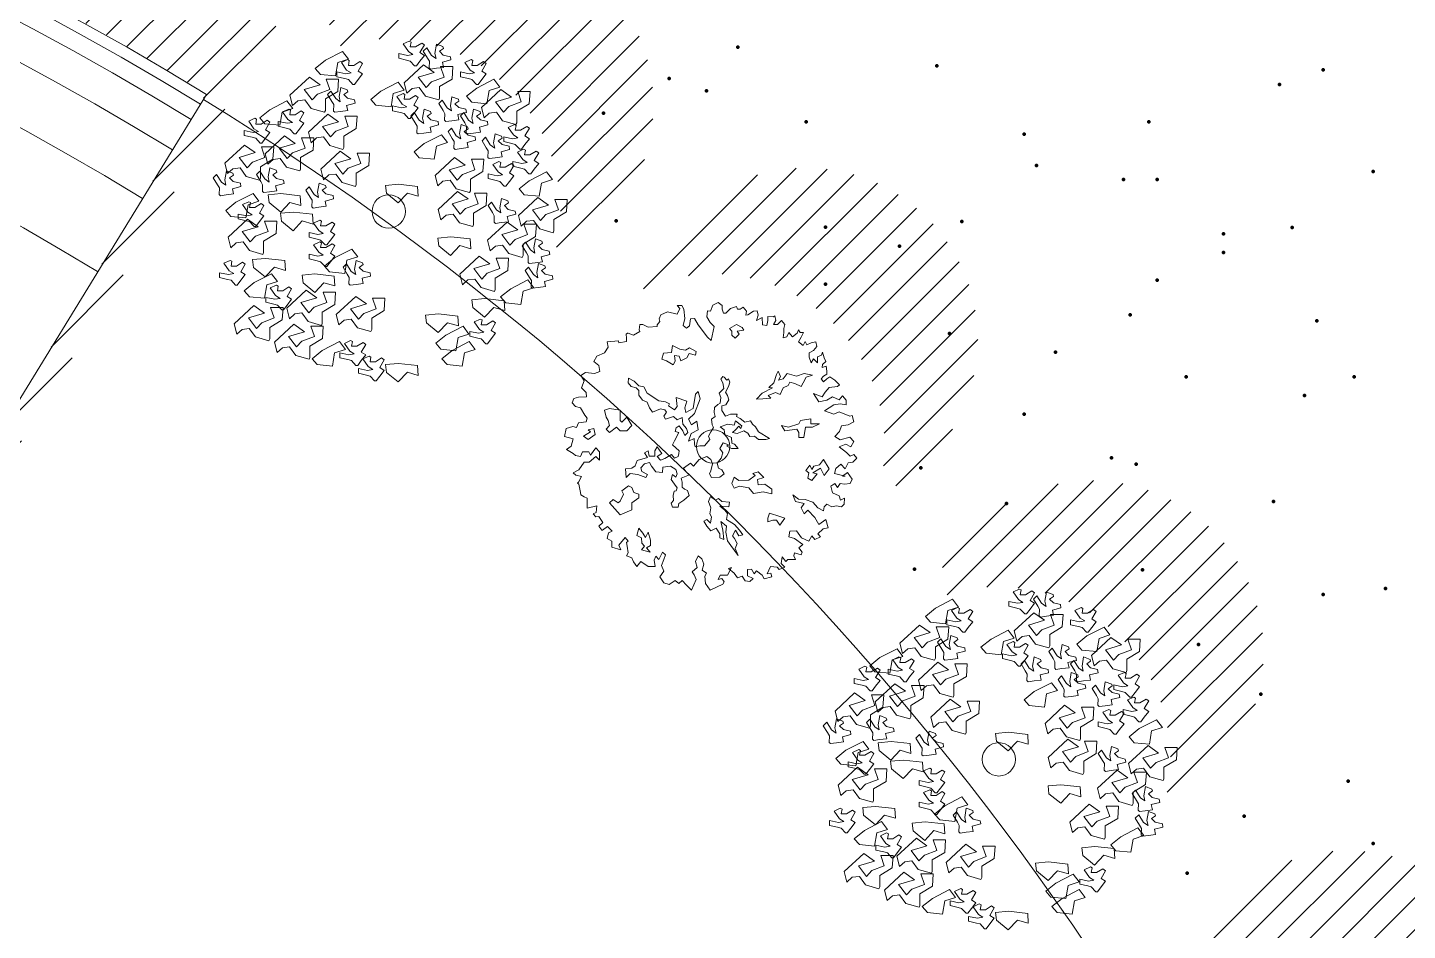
# Model space of a CAD drawing. Header units: millimetres. Extents: x 262 to 370, y -104 to 114.
# Drawn here: x 331.33 to 350.63, y 88.61 to 101.24 of the extents above; entities that cross this region are included whole.
import ezdxf

# ---------------------------------------------------------------- set-up
doc = ezdxf.new("R2010")
doc.units = ezdxf.units.MM
doc.header["$LTSCALE"] = 0.1
doc.layers.get('0').update_dxf_attribs({"lineweight": 9})
for name, color, linetype, lineweight in [('detalles', 2, 'Continuous', 9), ('gruesomarco', 20, 'Continuous', 100), ('letreros y cotas', 6, 'Continuous', 13), ('mobiliario', 3, 'Continuous', 13)]:
    doc.layers.add(name, color=color, linetype=linetype, lineweight=lineweight)

# ---------------------------------------------------------------- blocks, each defined once
blk = doc.blocks.new('BRANCHO2', base_point=(16.83, 36.07))
for p, q in [((16.78256489369278, 36.09718241385954), (16.82440972142156, 36.10115080325709)), ((16.7857268308746, 36.07214155454837), (16.78256489369278, 36.09718241385954)), ((16.82440972142156, 36.10115080325709), (16.8867425573393, 36.09416231735898)), ((16.8867425573393, 36.09416231735898), (16.88865692736133, 36.06243613423904)), ((16.82354466026916, 36.04100382103861), (16.7857268308746, 36.07214155454837)), ((16.85344027342794, 36.07260582294585), (16.82354466026916, 36.04100382103861)), ((16.88865692736133, 36.06243613423904), (16.85344027342794, 36.07260582294585))]:
    blk.add_line(p, q)
blk = doc.blocks.new('BRANCHO1', base_point=(16.66, 36.12))
for p, q in [((16.57301832006208, 36.14979948632452), (16.63628943259033, 36.20833145586446)), ((16.67073213193272, 36.18366151489208), (16.6190050010522, 36.16825125039427)), ((16.63628943259033, 36.20833145586446), (16.67073213193272, 36.18366151489208)), ((16.70239922913031, 36.16825125039427), (16.69085524748258, 36.20218086784121)), ((16.69085524748258, 36.20218086784121), (16.73110147858231, 36.20218086784121)), ((16.73110147858231, 36.20218086784121), (16.72826279457058, 36.16210066237102)), ((16.58166053583114, 36.11593745775695), (16.57301832006208, 36.14979948632452)), ((16.6190050010522, 36.16825125039427), (16.64486856649246, 36.1343892218267)), ((16.64486856649246, 36.1343892218267), (16.66215299803059, 36.15290857477583)), ((16.66215299803059, 36.15290857477583), (16.70239922913031, 36.16825125039427)), ((16.72826279457058, 36.16210066237102), (16.68801656347085, 36.13749831027802)), ((16.59888188550234, 36.13134772225477), (16.58166053583114, 36.11593745775695)), ((16.62190676693086, 36.1343892218267), (16.59888188550234, 36.13134772225477)), ((16.64202988248073, 36.10667778128239), (16.62190676693086, 36.1343892218267)), ((16.68511479759218, 36.09437660523589), (16.64202988248073, 36.10667778128239)), ((16.68801656347085, 36.10052719325913), (16.68511479759218, 36.09437660523589)), ((16.68801656347085, 36.13749831027802), (16.68801656347085, 36.10052719325913))]:
    blk.add_line(p, q)
blk = doc.blocks.new('BRANCHO3', base_point=(16.71, 35.96))
for p, q in [((16.68987688445014, 36.03490605145767), (16.66975376890028, 36.0256463749831)), ((16.66975376890028, 36.0256463749831), (16.68697511857147, 36.0010440228901)), ((16.69561733434054, 36.03179696300635), (16.68987688445014, 36.03490605145767)), ((16.69271556846187, 36.01645428738792), (16.69561733434054, 36.03179696300635)), ((16.71, 36.01645428738792), (16.69271556846187, 36.01645428738792)), ((16.73012311554986, 36.02875546343441), (16.71, 36.01645428738792)), ((16.72431958379254, 35.99793493443878), (16.738702249452, 36.02260487541116)), ((16.738702249452, 36.02260487541116), (16.73012311554986, 36.02875546343441)), ((16.65537110324081, 35.99489343486685), (16.65537110324081, 35.97948317036904)), ((16.68407335269281, 35.98867525796422), (16.65537110324081, 35.99489343486685)), ((16.65537110324081, 35.97948317036904), (16.68123466868107, 35.97333258234578)), ((16.68123466868107, 35.97333258234578), (16.69271556846187, 35.97022349389447)), ((16.70135778423094, 35.99178434641554), (16.68407335269281, 35.98867525796422)), ((16.68697511857147, 36.0010440228901), (16.70135778423094, 35.99178434641554)), ((16.69271556846187, 35.97022349389447), (16.70709823412134, 35.95481322939666)), ((16.71283868401174, 35.95481322939666), (16.72431958379254, 35.97022349389447)), ((16.738702249452, 35.98867525796422), (16.72431958379254, 35.99793493443878)), ((16.72431958379254, 35.97022349389447), (16.738702249452, 35.98867525796422)), ((16.70709823412134, 35.95481322939666), (16.71283868401174, 35.95481322939666))]:
    blk.add_line(p, q)
blk = doc.blocks.new('TREEO')
at = {"yscale": 3.6, "zscale": 3.6}
for name, p, xscale, rotation in [('BRANCHO2', (-0.6262248537390777, 1.752432096724378), 3.599999999999999, 33.69006752598449), ('BRANCHO3', (0.5257751462609169, 1.752432096724353), 3.6, 315.0000000000102), ('BRANCHO2', (1.137775146260923, 1.428432096724366), 3.599999999999999, 33.69006752598449), ('BRANCHO3', (-0.5902248537390848, 1.248432096724351), 3.6, 315.0000000000102), ('BRANCHO2', (0.02177514626092131, 1.392432096724373), 3.599999999999999, 33.69006752598449), ('BRANCHO3', (0.7057751462609195, 1.140432096724372), 3.6, 315.0000000000102), ('BRANCHO2', (-1.274224853739077, 1.176432096724365), 3.599999999999999, 33.69006752598449), ('BRANCHO3', (0.38177514626092, 0.9964320967243496), 3.6, 315.0000000000102), ('BRANCHO3', (0.9577751462609206, 0.9964320967243496), 3.6, 315.0000000000102), ('BRANCHO3', (0.8137751462609109, 0.8164320967243599), 3.6, 315.0000000000102), ('BRANCHO2', (0.5257751462609169, 0.7804320967243672), 3.599999999999999, 33.69006752598449), ('BRANCHO3', (1.209775146260922, 0.7084320967243558), 3.6, 315.0000000000102), ('BRANCHO3', (-1.922224853739082, 0.2764320967243651), 3.6, 315.0000000000102), ('BRANCHO3', (-1.41822485373908, 0.3124320967243324), 3.6, 315.0000000000102), ('BRANCHO2', (1.749775146260916, 0.3484320967243764), 3.599999999999999, 33.69006752598449), ('BRANCHO3', (-0.8422248537390794, 0.1324320967243426), 3.6, 315.0000000000102), ('BRANCHO2', (-1.670224853739081, 0.09643209672437536), 3.599999999999999, 33.69006752598449), ('BRANCHO3', (1.28177514626092, -0.04756790327564714), 3.6, 315.0000000000102), ('BRANCHO3', (1.677775146260918, -0.5155679032756308), 3.6, 315.0000000000102), ('BRANCHO2', (-0.5182248537390799, -0.5515679032756236), 3.599999999999999, 33.69006752598449), ('BRANCHO3', (-0.4102248537390822, -0.7675679032756317), 3.6, 315.0000000000102), ('BRANCHO3', (1.713775146260911, -0.8035679032756502), 3.6, 315.0000000000102), ('BRANCHO2', (-1.454224853739079, -0.8395679032756431), 3.599999999999999, 33.69006752598449), ('BRANCHO2', (1.533775146260921, -0.9115679032756288), 3.599999999999999, 33.69006752598449), ('BRANCHO2', (0.7777751462609179, -1.451567903275624), 3.599999999999999, 33.69006752598449), ('BRANCHO2', (-0.6622248537390769, -1.631567903275639), 3.599999999999999, 33.69006752598449), ('BRANCHO2', (0.8497751462609164, -1.631567903275639), 3.599999999999999, 33.69006752598449)]:
    blk.add_blockref(name, p, dxfattribs=dict(at, xscale=xscale, rotation=rotation))
at = {"xscale": 3.6, "yscale": 3.6, "zscale": 3.6}
for name, p in [('BRANCHO3', (0.3457751462609272, 1.788432096724371)), ('BRANCHO3', (-0.3742248537390767, 1.572432096724363)), ('BRANCHO1', (0.5257751462609169, 1.464432096724359)), ('BRANCHO3', (1.065775146260925, 1.572432096724363)), ('BRANCHO1', (-0.8062248537390801, 1.320432096724362)), ('BRANCHO1', (1.425775146260917, 1.176432096724365)), ('BRANCHO3', (0.2737751462609159, 1.176432096724365)), ('BRANCHO3', (-1.454224853739079, 0.8884320967243713)), ('BRANCHO3', (-1.058224853739081, 0.9964320967243754)), ('BRANCHO1', (-0.5902248537390784, 0.8884320967243713)), ('BRANCHO3', (1.569775146260927, 0.8164320967243599)), ('BRANCHO1', (-1.562224853739077, 0.5284320967243661)), ('BRANCHO1', (-1.09422485373908, 0.6364320967243702)), ('BRANCHO1', (-0.4462248537390751, 0.4564320967243549)), ('BRANCHO1', (0.8857751462609219, 0.3844320967243692)), ('BRANCHO3', (1.389775146260924, 0.3844320967243692)), ('BRANCHO3', (1.677775146260918, 0.5284320967243661)), ('BRANCHO2', (0.1657751462609247, 0.2764320967243651)), ('BRANCHO3', (-1.526224853739078, -0.08356790327564001)), ('BRANCHO2', (-1.202224853739078, 0.168432096724361)), ('BRANCHO1', (0.9217751462609277, -0.01156790327562873)), ('BRANCHO1', (1.85777514626092, -0.08356790327564001)), ('BRANCHO2', (-1.058224853739081, -0.0475679032756216)), ('BRANCHO1', (-1.526224853739078, -0.335567903275641)), ('BRANCHO3', (-0.6982248537390761, -0.2995679032756226)), ('BRANCHO1', (1.497775146260915, -0.3715679032756339)), ('BRANCHO3', (-0.6982248537390761, -0.5515679032756236)), ('BRANCHO2', (0.7777751462609179, -0.335567903275641)), ('BRANCHO2', (-1.382224853739081, -0.587567903275642)), ('BRANCHO1', (1.173775146260916, -0.7675679032756317)), ('BRANCHO3', (-1.742224853739079, -0.7675679032756317)), ('BRANCHO3', (-1.202224853739078, -1.055567903275626)), ('BRANCHO2', (-0.8062248537390801, -0.7675679032756317)), ('BRANCHO1', (-0.8422248537390794, -1.16356790327563)), ('BRANCHO1', (-0.2662248537390789, -1.235567903275641)), ('BRANCHO2', (1.173775146260916, -1.055567903275626)), ('BRANCHO1', (-1.454224853739079, -1.343567903275645)), ('BRANCHO2', (0.633775146260921, -1.235567903275641)), ('BRANCHO1', (-0.9862248537390764, -1.559567903275628)), ('BRANCHO3', (1.173775146260916, -1.451567903275624)), ('BRANCHO3', (-0.3382248537390774, -1.703567903275625)), ('BRANCHO3', (-0.1222248537390756, -1.88356790327564)), ('BRANCHO2', (0.1657751462609247, -1.811567903275629))]:
    blk.add_blockref(name, p, dxfattribs=at)
blk = doc.blocks.new('arbol1')
at = {"color": 0, "linetype": 'ByBlock'}
for points in [[(98.430052415685, 86.90007055756854), (98.53582258097981, 86.82122911186539), (98.58767070122246, 86.7714345145792), (98.63744489665532, 86.79218226344844), (98.68099731765909, 86.74238766616224), (98.6229274229874, 86.68636874421529), (98.55863575388662, 86.67806964466757), (98.5150833328828, 86.59300387430366), (98.4570134382111, 86.65732189579833), (98.38649999468123, 86.59922819896445), (98.36576074658421, 86.52868585280899), (98.5150833328828, 86.49133990484435), (98.47982661111786, 86.49133990484435), (98.55034005464779, 86.54320927701747), (98.61463172374857, 86.44984440710584), (98.58767070122246, 86.38552638561117), (98.5088615584537, 86.37722728606349), (98.44456988935292, 86.38552638561117), (98.40723924277825, 86.33365701343808), (98.37198252101331, 86.38552638561117), (98.31391262634162, 86.34818043764653), (98.33672579924837, 86.25689034262186), (98.430052415685, 86.21332006999643), (98.45079166378201, 86.15522637316252), (98.5088615584537, 86.18427322157947), (98.50056585921493, 86.09920745121556), (98.46530913744994, 86.06186150325092), (98.39272176911032, 86.0763849274594), (98.32843010000954, 86.06186150325092), (98.25791665647961, 86.09920745121556), (98.22265993471467, 86.06186150325092), (98.21436423547584, 86.00584258130397), (98.13555509270714, 86.04733807904245), (98.06504164917726, 86.1261795247456), (97.95719755907265, 86.16352547271023), (97.86387094263603, 86.16974979737103), (97.78506179986732, 86.2278434942049), (97.82031852163226, 86.13447862429328), (97.94268008540473, 86.10543177587635), (97.89912766440096, 86.04733807904245), (97.94268008540473, 85.96227230867854), (97.99245428083759, 86.01206690596473), (98.09200267170337, 85.91247771139234), (98.15007256637506, 85.81288851681995), (98.24339918281169, 85.88343086297539), (98.27865590457668, 85.76931824419455), (98.20814246104675, 85.75479481998605), (98.13555509270714, 85.68217769894369), (98.17081181447207, 85.64068220120521), (98.09200267170337, 85.60333625324054), (98.05052417550928, 85.65520562541366), (98.00697175450557, 85.5825885043713), (97.9074233636398, 85.62615877699673), (97.83483599530018, 85.72574797156909), (97.7415093788635, 85.71952364690833), (97.72699190519563, 85.64068220120521), (97.80580104796434, 85.61785967744902), (97.92194083730772, 85.53279390708511), (97.87009271706512, 85.48922363445968), (97.91364513806889, 85.424905612965), (97.89912766440096, 85.38963443988729), (97.80580104796434, 85.41868128830424), (97.79957927353519, 85.37511101567884), (97.82031852163226, 85.32531641839262), (97.77054432619934, 85.32531641839262), (97.71247443152765, 85.32531641839262), (97.68551340900154, 85.29626956997566), (97.63573921356863, 85.36058759147036), (97.62122173990076, 85.26722272155874), (97.67099593533362, 85.21742812427254), (97.59218679256492, 85.18215695119483), (97.56315184522907, 85.21742812427254), (97.46982522879239, 85.22572722382023), (97.42627280778862, 85.12406325436092), (97.47812092803122, 85.13236235390863), (97.4905644768894, 85.08049298173552), (97.38479431159453, 85.05352090820548), (97.35575936425874, 85.10331550549168), (97.27695022148998, 85.16763352698635), (97.24169349972505, 85.12406325436092), (97.20436285315043, 85.18838127585559), (97.14836688328842, 85.18215695119483), (97.14836688328842, 85.095016405944), (97.22717602605712, 85.05974523286625), (97.18362360505336, 85.01617496024085), (97.11933193595257, 85.02447405978853), (97.0757795149488, 85.0887920812832), (97.01148784584802, 85.06804433241396), (96.9617136504151, 85.13236235390863), (96.8829045076464, 85.1966803754033), (96.92645692865017, 85.21120379961178), (96.86838703397848, 85.10331550549168), (96.7688386431127, 85.10331550549168), (96.73980369577686, 85.0452218086578), (96.78957789120977, 85.05974523286625), (96.82483461297471, 85.00995063558008), (96.80409536487764, 84.98090378716313), (96.62573783124321, 84.89583801679919), (96.56144616214237, 84.98920288671081), (96.5531504629036, 85.0887920812832), (96.57596363581035, 85.13236235390863), (96.51789374113866, 85.17385785164711), (96.53863298923568, 85.26099839689795), (96.51167196670951, 85.33154074305341), (96.45982384646697, 85.37511101567884), (96.42456712470198, 85.29626956997566), (96.445306372799, 85.21120379961178), (96.37479292926912, 85.15311010277787), (96.40382787660496, 85.10953983015247), (96.43286282394081, 85.0452218086578), (96.36649723003029, 84.89583801679919), (96.29598378650041, 84.96638036295465), (96.23791389182873, 85.0306983844493), (96.18813969639581, 84.98920288671081), (96.13836550096295, 85.0306983844493), (96.05333458376509, 84.97467946250234), (95.98074721542548, 84.99542721137158), (95.92267732075379, 85.08049298173552), (95.98074721542548, 85.15933442743864), (95.94549049366054, 85.23817587314178), (95.98074721542548, 85.32531641839262), (96.0014864635225, 85.38963443988729), (95.96000796732847, 85.424905612965), (95.9102337718956, 85.32531641839262), (95.86668135089184, 85.36888669101805), (95.84386817798509, 85.31701731884493), (95.85838565165301, 85.22572722382023), (95.75883726078723, 85.22572722382023), (95.65928886992151, 85.29626956997566), (95.60121897524982, 85.22572722382023), (95.55766655424605, 85.2900452453149), (95.53070553171989, 85.34606416726189), (95.45811816338028, 85.37511101567884), (95.47885741147729, 85.41868128830424), (95.4664138626191, 85.51204615821587), (95.45811816338028, 85.56184075550206), (95.47885741147729, 85.5825885043713), (95.43737891528326, 85.6323831016575), (95.35027407327573, 85.5244948075374), (95.37930902061157, 85.46017678604272), (95.25072568241, 85.49752273400739), (95.25072568241, 85.5825885043713), (95.18643401330917, 85.61785967744902), (95.20717326140618, 85.69670112315217), (95.25694745683904, 85.71952364690833), (95.19265578773826, 85.783841668403), (95.12214234420838, 85.7340470711168), (95.11384664496956, 85.7340470711168), (95.07236814877547, 85.79006599306379), (95.12836411863748, 85.83986059034999), (95.07236814877547, 85.92700113560082), (95.02881572777176, 85.9187020360531), (94.99355900600676, 85.96227230867854), (95.0350375022008, 85.98302005754778), (95.04333320143962, 86.0763849274594), (94.90645416399923, 86.04111375438168), (94.90645416399923, 86.11165610053712), (94.90645416399923, 86.18427322157947), (94.8649756678052, 86.19879664578798), (94.82142324680137, 86.2278434942049), (94.8131275475626, 86.26311466728262), (94.79238829946553, 86.37722728606349), (94.77164905136851, 86.39175071027196), (94.78616652503644, 86.40627413448044), (94.82764502123052, 86.48511558018359), (94.74883587846182, 86.50586332905283), (94.71357915669682, 86.53491017746978), (94.79238829946553, 86.57848045009519), (94.8649756678052, 86.68636874421529), (94.93548911133507, 86.68636874421529), (95.02881572777176, 86.76521018991843), (95.07858992320462, 86.71334081774529), (95.07858992320462, 86.82952821141308), (95.02881572777176, 86.88554713336006), (94.95622835943209, 86.78595793878767), (94.92926733690598, 86.82952821141308), (94.84216249489845, 86.82952821141308), (94.8131275475626, 86.76521018991843), (94.74261410403267, 86.77765883923996), (94.71357915669682, 86.80670568765692), (94.6202525402602, 86.86479938449082), (94.68454420936098, 86.90836965711622), (94.71357915669682, 87.01418317634938), (94.59121759292435, 87.04323002476633), (94.6140307658311, 87.1573426435472), (94.70735738226773, 87.18638949196415), (94.75713157770059, 87.17186606775567), (94.78616652503644, 87.23618408925034), (94.8919366903313, 87.25070751345882), (94.90645416399923, 87.30050211074501), (94.87741921666338, 87.34407238337042), (94.8131275475626, 87.4436615779428), (94.74261410403267, 87.466484101699), (94.6990616830289, 87.51627869898519), (94.72187485593565, 87.57437239581907), (94.78616652503644, 87.59512014468834), (94.90023238957014, 87.6013444693491), (94.8919366903313, 87.65943816618301), (94.82764502123052, 87.72375618767768), (94.8649756678052, 87.82334538225007), (94.82142324680137, 87.89596250329242), (94.88571491590221, 87.93953277591783), (95.00807647967468, 87.92500935170938), (95.08688562244345, 87.95198142523941), (95.07236814877547, 88.03912197049021), (94.99978078043591, 88.0951408924372), (95.04333320143962, 88.16775801347956), (95.15117729154423, 88.21755261076578), (95.20095148697709, 88.2963940564689), (95.18643401330917, 88.36901117751125), (95.34405229884658, 88.38353460171973), (95.35027407327573, 88.3544877533028), (95.45811816338028, 88.37523550217205), (95.45811816338028, 88.41880577479748), (95.45189638895118, 88.47482469674443), (95.4726356370482, 88.48934812095291), (95.47885741147729, 88.48934812095291), (95.55766655424605, 88.46237604742288), (95.64477139625359, 88.51217064470907), (95.63647569701476, 88.5391427182391), (95.64477139625359, 88.61175983928146), (95.68832381725736, 88.61175983928146), (95.75883726078723, 88.57648866620374), (95.88742059898885, 88.58271299086451), (95.88742059898885, 88.6055355146207), (95.92267732075379, 88.65533011190689), (95.9164555463247, 88.69060128498461), (95.93719479442171, 88.74869498181852), (96.03052141085834, 88.790190479557), (96.16740044829879, 88.75491930647928), (96.20265717006373, 88.8337607521824), (96.16740044829879, 88.87733102480783), (96.23169211739958, 88.87733102480783), (96.26072706473542, 88.82753642752164), (96.27524453840334, 88.69682560964537), (96.25243136549659, 88.59723641507298), (96.29598378650041, 88.56196524199527), (96.33953620750412, 88.59101209041222), (96.3540536811721, 88.69060128498461), (96.41004965103406, 88.69682560964537), (96.45982384646697, 88.6055355146207), (96.59048110947822, 88.43332919900593), (96.64025530491108, 88.38975892638052), (96.68173380110517, 88.58271299086451), (96.62573783124321, 88.64080668769842), (96.58218541023939, 88.71964813340156), (96.59048110947822, 88.80471390376547), (96.63195960567231, 88.79848957910468)], [(96.63195960567231, 88.79848957910468), (96.66721632743725, 88.88355534946862), (96.73980369577686, 88.91882652254634), (96.79787359044855, 88.87733102480783), (96.79787359044855, 88.82753642752164), (96.81239106411647, 88.76944273068776), (96.84764778588146, 88.76944273068776), (96.91193945498225, 88.8337607521824), (96.99697037218004, 88.86280760059935), (97.01148784584802, 88.82753642752164), (97.04674456761296, 88.82753642752164), (97.09029698861673, 88.85450850105167), (97.1338494096205, 88.79848957910468), (97.12555371038167, 88.7403958822708), (97.15458865771751, 88.74869498181852), (97.23339780048622, 88.79848957910468), (97.28317199591913, 88.80471390376547), (97.297689469587, 88.7403958822708), (97.27695022148998, 88.66985353611534), (97.35575936425874, 88.71134903385385), (97.36198113868784, 88.6055355146207), (97.42005103335953, 88.59723641507298), (97.43456850702745, 88.66985353611534), (97.43456850702745, 88.72587245806233), (97.51337764979615, 88.71964813340156), (97.53411689789323, 88.73417155761001), (97.54863437156109, 88.66985353611534), (97.51337764979615, 88.61175983928146), (97.56937361965817, 88.61175983928146), (97.62744351432985, 88.66985353611534), (97.67099593533362, 88.61175983928146), (97.6564784616657, 88.55366614244758), (97.6564784616657, 88.4976472205006), (97.64818276242687, 88.42503009945824), (97.70003088266947, 88.43955352366669), (97.72699190519563, 88.4976472205006), (97.77884002543817, 88.43955352366669), (97.84313169453901, 88.48934812095291), (97.86387094263603, 88.5391427182391), (97.88461019073304, 88.4976472205006), (97.9343843861659, 88.4976472205006), (97.89912766440096, 88.43332919900593), (97.86387094263603, 88.36901117751125), (97.92816261173681, 88.31714180533814), (97.95719755907265, 88.37523550217205), (97.97793680716967, 88.32544090488585), (98.04222847627045, 88.3544877533028), (98.10652014537129, 88.36901117751125), (98.12103761903921, 88.30469315601658), (98.0712634236063, 88.2465994591827), (98.01319352893461, 88.21755261076578), (98.01319352893461, 88.15323458927111), (98.04222847627045, 88.07439314356796), (98.0712634236063, 88.13248684040184), (98.12933331827799, 88.07439314356796), (98.12933331827799, 88.16153368881879), (98.18532928814, 88.18228143768803), (98.19984676180792, 88.22585171031346), (98.22265993471467, 88.14701026461032), (98.24339918281169, 88.0951408924372), (98.19984676180792, 88.05364539469872), (98.19362498737883, 88.01007512207329), (98.24962095724084, 88.03082287094253), (98.25791665647961, 87.9602805247871), (98.25791665647961, 87.91671025216166), (98.21436423547584, 87.88766340374471), (98.1791075137109, 87.852392230667), (98.21436423547584, 87.80882195804159), (98.25791665647961, 87.852392230667), (98.30146907748338, 87.88143907908395), (98.37198252101331, 87.83164448179775), (98.43627419011409, 87.76732646030308), (98.40723924277825, 87.74450393654689), (98.29317337824455, 87.72998051233844), (98.23510348357286, 87.66566249084377), (98.19362498737883, 87.6013444693491), (98.0712634236063, 87.64491474197453), (98.15007256637506, 87.53080212319367), (98.25791665647961, 87.5515498720629), (98.33672579924837, 87.6013444693491), (98.430052415685, 87.55984897161062), (98.47982661111786, 87.61586789355758), (98.52960080655077, 87.5515498720629), (98.52960080655077, 87.48723185056824), (98.44456988935292, 87.50175527477671), (98.35746504734539, 87.48723185056824), (98.22888170914376, 87.40216608020432), (98.35746504734539, 87.35859580757892), (98.430052415685, 87.38764265599585), (98.57937500198364, 87.32954895916197), (98.61463172374857, 87.33784805870965), (98.63744489665532, 87.25070751345882), (98.55863575388662, 87.20921201572031), (98.46530913744994, 87.19468859151186), (98.43627419011409, 87.11584714580869), (98.37198252101331, 87.04323002476633), (98.44456988935292, 86.99965975214093), (98.57937500198364, 87.03700570010557), (98.63744489665532, 86.9726876786109), (98.5938924756515, 86.90007055756854), (98.52337903212162, 86.93534173064626), (98.430052415685, 86.90007055756854)]]:
    blk.add_lwpolyline(points, dxfattribs=at)
for points in [[(96.9978682352567, 88.61274682132492), (96.89794063303106, 88.55544776785874), (96.93328088259864, 88.52009303274133), (96.93328088259864, 88.46279397927515), (96.97593290793884, 88.4189053425776), (97.03320848482429, 88.47620439604381), (97.00518001102932, 88.52009303274133), (97.09779583748235, 88.53350344951), (97.07707913945995, 88.57007731342458)], [(96.28131420954105, 88.25432295496199), (96.20332193463321, 88.26895250052783), (96.10339433240756, 88.31893678121108), (96.08877078086232, 88.21896821984456), (95.97421962709143, 88.21165344706162), (95.95228429977362, 88.12509530246376), (96.01687165243163, 88.10437011291219), (96.10948747888472, 88.04707105944601), (96.13873458197514, 88.09705534012926), (96.13142280620252, 88.17629871194418), (96.19601015886059, 88.16898393916128), (96.2179454861784, 88.10437011291219), (96.30324953685886, 88.14703962081254), (96.33249663994928, 88.20433867427872), (96.42511246640231, 88.18239435592994), (96.43242424217493, 88.23359776541037), (96.3385897864265, 88.28358204609367)], [(96.48238804328776, 86.91571953568814), (96.54697539594582, 86.91571953568814), (96.62496767085361, 87.00105855148882), (96.60425097283127, 87.05104283217207), (96.63959122239885, 87.10834188563828), (96.6761501012619, 87.17295571188737), (96.65421477394409, 87.2083104470048), (96.64690299817147, 87.28755381881973), (96.6968667992843, 87.3229085539372), (96.68224324773905, 87.38020760740338), (96.68955502351167, 87.4521362064354), (96.73342567814734, 87.49480571433574), (96.76876592771498, 87.50943525990158), (96.77607770348754, 87.5886786317165), (96.75414237616974, 87.65329245796562), (96.81872972882775, 87.7179062842147), (96.80410617728256, 87.79593052723251), (96.77607770348754, 87.84591480791576), (96.80410617728256, 87.88248867183034), (96.82604150460037, 87.87517389904744), (96.86138175416801, 87.8325043911471), (96.88331708148581, 87.8532295806987), (96.90525240880368, 87.80324530001542), (96.88331708148581, 87.74594624654924), (96.84066505614561, 87.66670287473428), (96.86869352994063, 87.61671859405104), (96.89062885725843, 87.55941954058486), (96.84797683191823, 87.48871007034998), (96.79070125503279, 87.47408052478414), (96.79070125503279, 87.40946669853503), (96.84066505614561, 87.3302233267201), (96.91256418457624, 87.35948241785178), (97.00518001102932, 87.35948241785178), (96.9978682352567, 87.3229085539372), (97.04783203636953, 87.29486859160266), (97.11241938902754, 87.24488431091939), (97.19163029323084, 87.26560950047099), (97.21965876702586, 87.21562521978774), (97.26231079236607, 87.1802704846703), (97.30618144700168, 87.10834188563828), (97.4560728503402, 87.01568809705466), (97.40610904922733, 87.00105855148882), (97.30618144700168, 87.00105855148882), (97.24890587011623, 87.05104283217207), (97.18431851745822, 87.0437280593892), (97.1550714143678, 87.09371234007244), (97.09779583748235, 87.12297143120412), (97.00518001102932, 87.08761669608668), (96.94059265837126, 87.10102711285538), (96.98324468371146, 87.13760097676993), (97.02711533834713, 87.18758525745321), (97.05514381214215, 87.15832616632156), (97.06976736368733, 87.19490003023614), (96.98324468371146, 87.26560950047099), (96.96252798568906, 87.20221480301905), (96.87600530571319, 87.21562521978774), (96.76876592771498, 87.1802704846703), (96.82604150460037, 87.13760097676993), (96.83335328037299, 87.07298715052085), (96.92596910682607, 87.0303176426205), (96.93328088259864, 86.95107427080555), (96.96983976146169, 86.93644472523971), (97.01980356257451, 86.87914567177353), (96.92596910682607, 86.87914567177353), (96.86138175416801, 86.9084047629052), (96.88331708148581, 86.9291299524568), (96.81141795305518, 86.95838904358848), (96.76145415194236, 86.87914567177353), (96.80410617728256, 86.81453184552441), (96.78338947926017, 86.74260324649242), (96.72611390237472, 86.67189377625755), (96.74683060039712, 86.59996517722553), (96.79070125503279, 86.57802085887676), (96.82604150460037, 86.52072180541057), (96.76145415194236, 86.47805229751023), (96.64690299817147, 86.47073752472733), (96.61887452437645, 86.52072180541057), (96.63959122239885, 86.56461044210809), (96.66152654971665, 86.66457900347461), (96.63959122239885, 86.72187805694082), (96.5823156455134, 86.76454756484117), (96.47507626751519, 86.72187805694082), (96.44704779372017, 86.69261896580915), (96.39586536331188, 86.62800513956006), (96.35321333797168, 86.67189377625755), (96.25328573574603, 86.59996517722553), (96.28862598531362, 86.55729566932519), (96.3385897864265, 86.50731138864191), (96.2240386326556, 86.46342275194439), (96.23866218420079, 86.40612369847821), (96.23866218420079, 86.33541422824334), (96.26790928729122, 86.30615513711169), (96.31056131263148, 86.29152559154585), (96.33249663994928, 86.22081612131097), (96.26059751151865, 86.15620229506186), (96.18869838308797, 86.10621801437861), (96.1813866073154, 86.05501460489819), (96.10339433240756, 86.05501460489819), (96.0814590050897, 86.11231365836437), (96.11679925465728, 86.14888752227895), (96.10948747888472, 86.22081612131097), (96.12411103042996, 86.27811517477716), (96.15335813352038, 86.28421081876292), (96.16676305577016, 86.32809945546043), (96.13142280620252, 86.37808373614371), (96.0814590050897, 86.44269756239282), (96.10339433240756, 86.51340703262767), (96.14604635774776, 86.47805229751023), (96.16676305577016, 86.52072180541057), (96.14604635774776, 86.58533563165969), (96.07414722931708, 86.62800513956006), (95.96690785131887, 86.61459472279137), (95.95959607554619, 86.54266612375935), (95.86698024909322, 86.54998089654225), (95.80970467220777, 86.62800513956006), (95.78045756911729, 86.67920854904048), (95.70855844068666, 86.66457900347461), (95.65859463957383, 86.60727995000843), (95.67321819111908, 86.55729566932519), (95.75242909532233, 86.51340703262767), (95.73049376800452, 86.47073752472733), (95.61594261423363, 86.51340703262767), (95.5087032362353, 86.52803657819351), (95.45142765934992, 86.47073752472733), (95.4441158835773, 86.59265040444262), (95.53063856355317, 86.59996517722553), (95.58060236466599, 86.63531991234296), (95.60863083846101, 86.70724851137498), (95.75242909532233, 86.74991801927533), (95.70855844068666, 86.81453184552441), (95.75974087109489, 86.84379093665609), (95.77314579334472, 86.77186233762407), (95.85235669754798, 86.77186233762407), (95.85235669754798, 86.84379093665609), (95.88769694711561, 86.90108999012227), (95.95228429977362, 86.80721707274154), (95.88769694711561, 86.76454756484117), (95.93156760175123, 86.71456328415789), (95.99493632511383, 86.73650760250666), (96.08877078086232, 86.79380665597284), (96.13142280620252, 86.74260324649242), (96.1813866073154, 86.76454756484117), (96.18869838308797, 86.80721707274154), (96.19601015886059, 86.84379093665609), (96.10339433240756, 86.9291299524568), (96.13142280620252, 86.98642900592299), (96.18869838308797, 87.10102711285538), (96.13873458197514, 87.11565665842119), (96.15335813352038, 87.16564093910446), (96.19601015886059, 87.19490003023614), (96.24597395997341, 87.12297143120412), (96.27522106306384, 87.058357604955), (96.3178730884041, 87.10102711285538), (96.29593776108624, 87.15832616632156), (96.24597395997341, 87.21562521978774), (96.23866218420079, 87.3094981371685), (96.16676305577016, 87.28023904603685), (96.11679925465728, 87.3229085539372), (96.00224810088645, 87.28755381881973), (95.98153140286405, 87.3302233267201), (96.01687165243163, 87.38752238018628), (95.99493632511383, 87.41678147131796), (95.93156760175123, 87.4314110168838), (95.82310959445749, 87.38752238018628), (95.78045756911729, 87.44482143365246), (95.7451173195497, 87.52406480546739), (95.68052996689164, 87.55210476780192), (95.63056616577882, 87.62403336683394), (95.63056616577882, 87.68864719308306), (95.59400728691577, 87.7240019282005), (95.52332678778055, 87.74594624654924), (95.47945613314494, 87.79593052723251), (95.4867679089175, 87.8605443534816), (95.56597881312075, 87.81787484558126), (95.63056616577882, 87.75326101933217), (95.7024652942095, 87.7386314737663), (95.7451173195497, 87.65329245796562), (95.90963227443342, 87.54600912381616), (96.00224810088645, 87.53137957825032), (96.05952367777189, 87.50212048711865), (96.04611875552212, 87.47408052478414), (96.13142280620252, 87.41678147131796), (96.16676305577016, 87.46676575200121), (96.15335813352038, 87.5886786317165), (96.30324953685886, 87.53869435103326), (96.27522106306384, 87.44482143365246), (96.28862598531362, 87.38020760740338), (96.38977221683473, 87.43750666086956), (96.42511246640231, 87.63866291239978), (96.46045271596995, 87.67401764751722), (96.48969981906038, 87.5740490861507), (96.41048891485713, 87.36679719063468), (96.32518486417666, 87.28755381881973), (96.36783688951687, 87.2083104470048), (96.43973601794755, 87.25951385648523), (96.46045271596995, 87.13760097676993), (96.3605251137443, 87.08761669608668), (96.32518486417666, 86.97911423314008), (96.4031771390845, 87.01568809705466), (96.41048891485713, 86.94375949802264), (96.41780069062975, 86.90108999012227)], [(97.8350665612204, 87.88980344461328), (97.70711048519979, 87.92515817973072), (97.64983490831435, 87.8532295806987), (97.58524755565628, 87.8325043911471), (97.6132760294513, 87.88248867183034), (97.57793577988366, 87.96051291484815), (97.55600045256585, 87.91052863416488), (97.52066020299822, 87.79593052723251), (97.44876107456759, 87.7313167009834), (97.49872487568041, 87.7240019282005), (97.35614524811456, 87.65329245796562), (97.27693434391125, 87.56673431336776), (97.36345702388712, 87.5740490861507), (97.47800817765801, 87.5813638589336), (97.44144929879496, 87.61671859405104), (97.54259553031602, 87.66060723074852), (97.60596425367868, 87.63134813961688), (97.64983490831435, 87.7240019282005), (97.72051540744951, 87.76057579211505), (97.74245073476737, 87.80324530001542), (97.814349863198, 87.78861575444958), (97.89965391387847, 87.74594624654924), (97.9289010169689, 87.79593052723251), (97.9715530423091, 87.87517389904744), (98.05807572228503, 87.90321386138194), (97.94352456851414, 87.92515817973072)], [(95.46273576788451, 87.12463523091591), (95.5346913611732, 87.19795075252483), (95.46273576788451, 87.31742789885044), (95.39078017459582, 87.24547007208614), (95.36770007863527, 87.26990857928911), (95.36770007863527, 87.41382423281772), (95.22243123935436, 87.43690504517608), (95.15047564606567, 87.41382423281772), (95.17491339472974, 87.31742789885044), (95.19935114339387, 87.26990857928911), (95.22243123935436, 87.19795075252483), (95.17491339472974, 87.14907373811889), (95.22243123935436, 87.10155441855755), (95.31882458130713, 87.17351224532186), (95.36770007863527, 87.12463523091591)], [(98.03412998842725, 87.22103156488316), (98.03412998842725, 87.29298939164747), (97.89021880184987, 87.26990857928911), (97.8657810531858, 87.22103156488316), (97.72186986660842, 87.17351224532186), (97.62547652465565, 87.19795075252483), (97.6743520219838, 87.12463523091591), (97.84134330452167, 87.14907373811889), (97.8657810531858, 87.10155441855755), (97.8657810531858, 87.02959659179325), (97.93773664647443, 87.02959659179325), (97.96217439513856, 87.17351224532186), (98.05856773709132, 87.17351224532186), (98.15496107904409, 87.22103156488316)], [(94.85673656317772, 87.05104283217207), (94.95666416540337, 87.10834188563828), (94.92132391583573, 87.13760097676993), (95.00053482003904, 87.15832616632156), (95.02125151806143, 87.07298715052085), (94.92132391583573, 87.00105855148882)], [(98.15800332451067, 86.6499494579088), (98.07879242030737, 86.62800513956006), (98.05076394651235, 86.58533563165969), (98.02151684342192, 86.64263468512587), (97.96424126653653, 86.57070608609388), (98.00689329187674, 86.53535135097641), (97.9934883696269, 86.46342275194439), (98.05076394651235, 86.42806801682696), (98.12266307494303, 86.52072180541057), (98.06538749805759, 86.53535135097641), (98.17262687605586, 86.59996517722553), (98.22259067716868, 86.499996615859), (98.29448980559937, 86.59265040444262), (98.21527890139612, 86.72187805694082)], [(96.96252798568906, 86.47805229751023), (97.02711533834713, 86.42806801682696), (97.16969496591298, 86.43538278960989), (97.25621764588885, 86.499996615859), (97.22697054279843, 86.52803657819351), (97.29886967122911, 86.54998089654225), (97.37686194613696, 86.47073752472733), (97.29155789545649, 86.44269756239282), (97.29886967122911, 86.37076896336077), (97.39148549768214, 86.37808373614371), (97.49141309990779, 86.30615513711169), (97.49141309990779, 86.24154131086257), (97.37076879965974, 86.27080040199425), (97.23428231857105, 86.2488560836455), (97.16969496591298, 86.32809945546043), (97.0405202605969, 86.34882464501203), (96.96252798568906, 86.32078468267753), (96.93328088259864, 86.38539850892661)], [(95.5346913611732, 86.33174144166404), (95.48717351654858, 86.35617994886701), (95.39078017459582, 86.2842221221027), (95.41521792325989, 86.23670280254137), (95.36770007863527, 86.1403064685741), (95.3432623299712, 86.11586796137112), (95.2713067366825, 86.16474497577707), (95.22243123935436, 86.11586796137112), (95.36770007863527, 85.94751380063957), (95.5346913611732, 86.01947162740387), (95.5346913611732, 86.11586796137112), (95.63108470312596, 86.18782578813543), (95.63108470312596, 86.23670280254137), (95.55912910983727, 86.25978361489973)], [(97.01980356257451, 85.3820555088698), (96.97593290793884, 85.47592842625056), (97.00518001102932, 85.54663789648544), (96.96983976146169, 85.61856649551746), (96.94059265837126, 85.6539212306349), (96.98324468371146, 85.73316460244985), (97.02711533834713, 85.6539212306349), (97.08439091523258, 85.66855077620073), (97.0405202605969, 85.73316460244985), (96.96983976146169, 85.81240797426477), (96.8552886076908, 85.88311744449965), (96.86869352994063, 85.9696755890975), (96.83335328037299, 86.01234509699785), (96.76145415194236, 86.06964415046403), (96.89062885725843, 86.0623293776811), (96.89794063303106, 86.12694320393021), (96.79070125503279, 86.13425797671312), (96.74683060039712, 86.17692748461349), (96.70417857505691, 86.15620229506186), (96.63227944662628, 86.20618657574516), (96.60425097283127, 86.13425797671312), (96.63959122239885, 86.04891896091243), (96.62496767085361, 85.96236081631457), (96.64690299817147, 85.9196913084142), (96.63227944662628, 85.83313316381637), (96.5823156455134, 85.88311744449965), (96.5396636201732, 85.86239225494802), (96.5823156455134, 85.79046365591603), (96.63959122239885, 85.72584982966691), (96.71149035082954, 85.7624236935815), (96.76145415194236, 85.68318032176654), (96.76145415194236, 85.62588126830036), (96.81872972882775, 85.60393694995162), (96.80410617728256, 85.73316460244985), (96.77607770348754, 85.85507748216511), (96.8552886076908, 85.79046365591603), (96.84797683191823, 85.70512464011532), (96.86869352994063, 85.58321176040002), (96.91865733105345, 85.51859793415093)], [(97.6743520219838, 85.89999448107824), (97.60103877599158, 85.92443298828121), (97.4571275894142, 85.97195230784254), (97.4340474934537, 85.89999448107824), (97.4340474934537, 85.85111746667229), (97.50600308674234, 85.87555597387527), (97.55352093136696, 85.87555597387527), (97.60103877599158, 85.80359814711096)], [(95.6659064153464, 85.46129888068475), (95.70855844068666, 85.511283161368), (95.67321819111908, 85.55395266926837), (95.6659064153464, 85.62588126830036), (95.60131906268839, 85.6612360034178), (95.63056616577882, 85.7624236935815), (95.68784174266426, 85.69049509454948), (95.72318199223184, 85.6331960410833), (95.75974087109489, 85.70512464011532), (95.79508112066253, 85.59662217716871), (95.79508112066253, 85.51859793415093), (95.73780554377709, 85.48933884301925), (95.78776934488991, 85.42472501677014)]]:
    blk.add_lwpolyline(points, close=True, dxfattribs=at)
blk = doc.blocks.new('sombras')
at = {"layer": 'letreros y cotas'}
h = blk.add_hatch(dxfattribs=at)
h.set_pattern_fill('ANSI31', color=256, scale=0.1, style=0)
h.set_pattern_definition([(45, (19.06233449662977, 4.353450338928951), (-0.2245064030267288, 0.2245064030267289), [])])
edge = h.paths.add_edge_path()
edge.add_arc((561.8031991810423, 160.2362083958853), 2.401428548737798, 294.4996074296767, 523.0853259866143)
edge.add_arc((560.5014998098437, 158.7496835911222), 2.401428548737798, -16.91467401338582, 114.4996074296767, ccw=False)
edge = h.paths.add_edge_path()
edge.add_arc((570.2882367456297, 160.5795384148594), 2.401428548737798, 294.4996074296767, 523.0853259866143)
edge.add_arc((568.9865373744311, 159.0930136100963), 2.401428548737798, -16.91467401338582, 114.4996074296767, ccw=False)
edge = h.paths.add_edge_path()
edge.add_arc((545.9974259155633, 160.2362083958853), 2.401428548737798, 294.4996074296767, 523.0853259866143)
edge.add_arc((544.6957265443648, 158.7496835911222), 2.401428548737798, -16.91467401338582, 114.4996074296767, ccw=False)
edge = h.paths.add_edge_path()
edge.add_arc((554.0650014778838, 160.3969733974548), 2.401428548737798, 294.4996074296767, 523.0853259866143)
edge.add_arc((552.7633021066853, 158.9104485926916), 2.401428548737798, -16.91467401338582, 114.4996074296767, ccw=False)
edge = h.paths.add_edge_path()
edge.add_arc((538.2592282124049, 160.3969733974548), 2.401428548737798, 294.4996074296767, 523.0853259866143)
edge.add_arc((536.9575288412063, 158.9104485926916), 2.401428548737798, -16.91467401338582, 114.4996074296767, ccw=False)
edge = h.paths.add_edge_path()
edge.add_arc((549.878802642306, 141.7685703210967), 2.401428548737798, 343.0853259866142, 474.4996074296768)
edge.add_arc((551.1805020135046, 143.2550951258598), 2.401428548737798, -65.5003925703233, 163.0853259866142, ccw=False)
edge = h.paths.add_edge_path()
edge.add_arc((570.1645120974815, 150.73203551137), 2.401428548737798, 294.4996074296767, 523.0853259866143)
edge.add_arc((568.862812726283, 149.2455107066069), 2.401428548737798, -16.91467401338582, 114.4996074296767, ccw=False)
edge = h.paths.add_edge_path()
edge.add_arc((570.5173901547341, 136.7984470085273), 2.401428548737798, 294.4996074296767, 523.0853259866143)
edge.add_arc((569.2156907835356, 135.3119222037642), 2.401428548737798, -16.91467401338582, 114.4996074296767, ccw=False)
edge = h.paths.add_edge_path()
edge.add_arc((559.8495910650225, 137.0723812948702), 2.401428548737798, 294.4996074296767, 523.0853259866143)
edge.add_arc((558.547891693824, 135.5858564901071), 2.401428548737798, -16.91467401338582, 114.4996074296767, ccw=False)
edge = h.paths.add_edge_path()
edge.add_arc((565.4065935227459, 136.8600620248719), 2.401428548737798, 294.4996074296767, 523.0853259866143)
edge.add_arc((564.1048941515473, 135.3735372201088), 2.401428548737798, -16.91467401338582, 114.4996074296767, ccw=False)
edge = h.paths.add_edge_path()
edge.add_arc((570.419889758662, 143.8379703723226), 2.401428548737798, 294.4996074296767, 523.0853259866143)
edge.add_arc((569.1181903874634, 142.3514455675594), 2.401428548737798, -16.91467401338582, 114.4996074296767, ccw=False)
edge = h.paths.add_edge_path()
edge.add_arc((547.1837606134568, 147.632050822173), 2.401428548737798, 294.4996074296767, 523.0853259866143)
edge.add_arc((545.8820612422583, 146.1455260174098), 2.401428548737798, -16.91467401338582, 114.4996074296767, ccw=False)
edge = h.paths.add_edge_path()
edge.add_arc((542.6484265062247, 150.9206917559727), 2.401428548737798, 294.4996074296767, 523.0853259866143)
edge.add_arc((541.3467271350262, 149.4341669512095), 2.401428548737798, -16.91467401338582, 114.4996074296767, ccw=False)
edge = h.paths.add_edge_path()
edge.add_arc((554.7700335800129, 138.0795385885129), 2.401428548737798, 294.4996074296767, 523.0853259866143)
edge.add_arc((553.4683342088143, 136.5930137837498), 2.401428548737798, -16.91467401338582, 114.4996074296767, ccw=False)
edge = h.paths.add_edge_path()
edge.add_arc((509.635711628407, 162.404834455171), 2.401428548737798, 294.4996074296755, 523.0853259866138)
edge.add_arc((508.3340122572084, 160.9183096504079), 2.401428548737798, -16.914674013386104, 114.4996074296755, ccw=False)
edge = h.paths.add_edge_path()
edge.add_arc((488.8644757262528, 161.5613777874689), 2.401428548737798, 294.4996074296755, 523.0853259866138)
edge.add_arc((487.5627763550543, 160.0748529827058), 2.401428548737798, -16.914674013386104, 114.4996074296755, ccw=False)
edge = h.paths.add_edge_path()
edge.add_arc((482.8286815177893, 161.6867744886931), 2.401428548737798, 294.4996074296755, 523.0853259866138)
edge.add_arc((481.5269821465907, 160.20024968393), 2.401428548737798, -16.914674013386104, 114.4996074296755, ccw=False)
edge = h.paths.add_edge_path()
edge.add_arc((477.2192772721673, 161.2630322471211), 2.401428548737798, 294.4996074296755, 523.0853259866138)
edge.add_arc((475.9175779009688, 159.7765074423579), 2.401428548737798, -16.914674013386104, 114.4996074296755, ccw=False)
edge = h.paths.add_edge_path()
edge.add_arc((477.1517357094789, 153.3761051314466), 2.401428548737798, 294.4996074296755, 523.0853259866138)
edge.add_arc((475.8500363382803, 151.8895803266834), 2.401428548737798, -16.914674013386104, 114.4996074296755, ccw=False)
edge = h.paths.add_edge_path()
edge.add_arc((477.3509302851997, 147.9987343229896), 2.401428548737798, 294.4996074296755, 523.0853259866138)
edge.add_arc((476.0492309140012, 146.5122095182265), 2.401428548737798, -16.914674013386104, 114.4996074296755, ccw=False)
edge = h.paths.add_edge_path()
edge.add_arc((475.2243093765505, 133.689917502514), 1.720709275836569, 353.8327702272225, 463.7521631890683)
edge.add_arc((476.5260087477491, 135.1764423072771), 1.720709275836569, -76.24783681093169, 173.8327702272225, ccw=False)
edge = h.paths.add_edge_path()
edge.add_arc((476.5260087477491, 130.8727675044206), 1.720709275836569, 283.7521631890682, 533.832770227222)
edge.add_arc((475.2243093765505, 129.3862426996575), 1.720709275836569, -6.1672297727780006, 103.75216318906809, ccw=False)
edge = h.paths.add_edge_path()
edge.add_arc((475.8739096616217, 96.24301988672508), 3.15180672505549, 300.5248985121823, 517.0600349041074)
edge.add_arc((474.5722102904232, 94.75649508196196), 3.15180672505549, -22.939965095892603, 120.52489851218229, ccw=False)
edge = h.paths.add_edge_path()
edge.add_arc((533.7874987604318, 95.8445717379604), 3.15180672505549, 300.5248985121831, 517.0600349041074)
edge.add_arc((532.4857993892333, 94.35804693319727), 3.15180672505549, -22.93996509589209, 120.52489851218229, ccw=False)
h = blk.add_hatch(dxfattribs=at)
h.set_pattern_fill('ANSI31', color=256, scale=0.1, style=0)
h.set_pattern_definition([(45, (-3.558730331755896, -38.18793785822481), (-0.2245064030267288, 0.2245064030267289), [])])
edge = h.paths.add_edge_path()
edge.add_line((529.5147687744777, 135.9285951774046), (530.8164681456763, 137.4151199821677))
edge.add_line((530.8164681456763, 137.4151199821677), (540.0986599756184, 152.556476589496))
edge.add_arc((518.7693332916899, 117.9165830675717), 40.68000000000007, 58.37754079463713, 109.3999415243332)
edge.add_line((505.257057607122, 156.2868945834329), (502.5552653063323, 163.8169795731162))
edge.add_arc((518.7693332916899, 117.9165830675717), 48.68000000000001, 109.4554934005552, 139.9553513839168)
edge.add_arc((517.4676339204914, 116.4300582628085), 48.68000000000001, 109.45549340055521, 137.6295820323732, ccw=False)
edge.add_line((501.2535659351338, 162.3304547683531), (503.9553582359234, 154.8003697786698))
edge.add_arc((517.4676339204914, 116.4300582628085), 40.68000000000007, 58.37754079463713, 109.3999415243332, ccw=False)
edge.add_line((538.7969606044198, 151.0699517847328), (529.5147687744777, 135.9285951774046))

msp = doc.modelspace()

# ---------------------------------------------------------------- linework, layer by layer
at = {"layer": 'detalles'}
for centre, radius, start, end in [((312.5002751304191, 65.66010991252176), 40.27000000000007, 58.37754079463713, 172.6902816954897), ((312.5002751304191, 65.66010991252176), 39.77000000000007, 58.37754079463713, 172.6902816954897), ((312.5002751304191, 65.66010991252176), 38.97000000000008, 58.37754079463713, 172.6902816954897), ((312.5002751304191, 65.66010991252176), 37.77000000000007, 58.37754079463713, 172.6902816954897), ((312.5002751304191, 65.66010991252179), 40.60000000000001, 21.12887521667017, 58.37731877240221)]:
    msp.add_arc(centre, radius, start, end, dxfattribs=at)
at = {"layer": 'gruesomarco'}
for p in [(341.259008966066, 100.9611675844454), (344.0466793677786, 100.7000766306817), (349.4496672075236, 100.6466246783563), (340.3007472429125, 100.5260153989849), (340.8234351273257, 100.3519546141789), (348.8379887056216, 100.4389852300272), (339.3840692434886, 100.0400705975512), (342.2172706892196, 99.9168024287184), (347.0085800270626, 99.9168024287184), (345.2662853941764, 99.74274164391235), (345.4405149296725, 99.30758945845187), (350.1447094997674, 99.22055884260348), (346.6543836318046, 99.11071715817968), (347.1245792450597, 99.11071715817968), (339.5614695755324, 98.53331614507456), (342.4885738442115, 98.44468353022299), (344.3951384387709, 98.52431525648862), (349.0122182411178, 98.43728464064023), (348.0539565179642, 98.35025447168258), (343.5239914833655, 98.17619323998585), (348.0539565179642, 98.08916307102814), (342.4885738442115, 97.64698999655889), (347.1245792450597, 97.7012041783299), (346.7472357238184, 97.21885870010718), (349.36067731211, 97.13182808425884), (344.2209089032747, 96.9577672994528), (345.7018592329168, 96.69667589879836), (347.5312679114757, 96.34855388229559), (349.8833651965232, 96.34855388229559), (349.1864477766139, 96.08746248164121), (345.2662853941764, 95.82637152787746), (346.4858914205741, 95.21715811072025), (343.8190757295181, 95.07664416586343), (346.8343504915665, 95.13012794176254), (345.0191753960745, 94.57858168854841), (348.7508739378736, 94.60794514045372), (343.7303755634962, 93.65852232823838), (346.9214652593145, 93.65061015368443), (349.4477913577828, 93.30248813718165), (350.3189390352636, 93.38951875302999), (347.7054974469719, 92.60624455106674), (348.5766444023773, 91.91000096495188), (349.7962504287752, 90.69157502441882), (348.3427823815695, 90.20185034902727), (350.1447094997674, 89.82127020660718), (347.5444811898832, 89.40415681536317)]:
    msp.add_point(p, dxfattribs=at)
at = {"layer": 'mobiliario'}
msp.add_line((324.5474099844054, 85.15864682711782), (333.8296018143475, 100.3000034344461), dxfattribs=at)
for centre in [(336.3793683449539, 98.66421860092277), (340.914702452186, 95.37557766712308), (344.9114438522337, 90.9986219708099)]:
    msp.add_circle(centre, 0.2332020121282548, dxfattribs=at)
for radius in [40.68000000000007, 40.52000000000007]:
    msp.add_arc((312.5002751304191, 65.66010991252176), radius, 58.37754079463713, 172.6902816954897, dxfattribs=at)

# ---------------------------------------------------------------- block references
at = {"layer": 'detalles'}
msp.add_blockref('sombras', (-204.9685533253129, -50.75897153841009), dxfattribs=at)
at = {"layer": 'mobiliario', "xscale": 1.2, "yscale": 1.2, "zscale": 1.2}
for p in [(336.3388961389892, 98.57712229003036), (344.870971646269, 90.91152565991749)]:
    msp.add_blockref('TREEO', p, dxfattribs=at)
at = {"layer": 'mobiliario'}
msp.add_blockref('arbol1', (244.246320871656, 8.47035067117821), dxfattribs=at)

doc.saveas('drawing.dxf')
